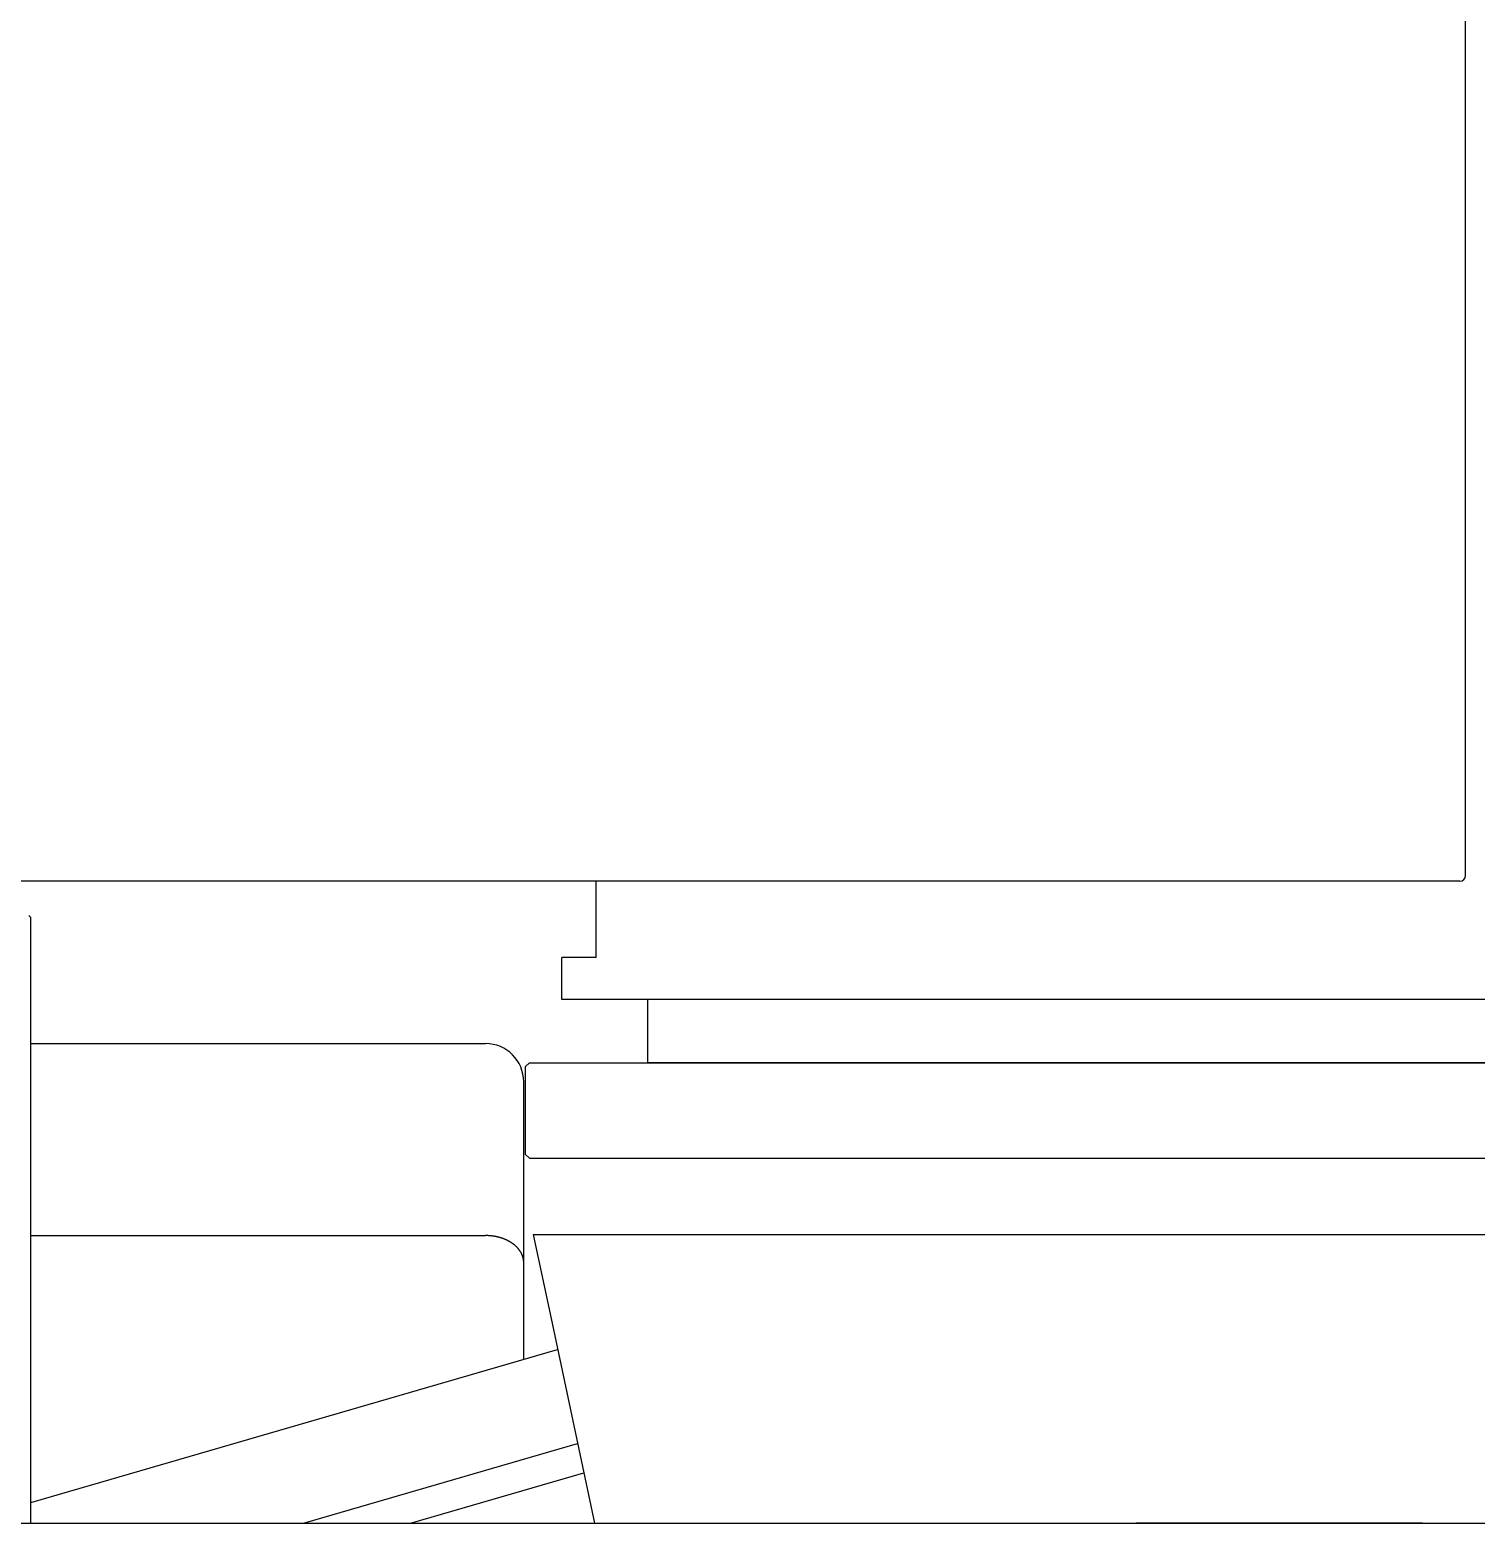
# Model space of a CAD drawing. Header units: millimetres. Extents: x -2078669 to -1085629, y -5987148 to 310365.
# Drawn here: x -1345327 to -1343435, y -4343697 to -4341743 of the extents above; entities that cross this region are included whole.
import ezdxf

# ---------------------------------------------------------------- set-up
doc = ezdxf.new("R2010")
doc.units = ezdxf.units.MM
doc.header["$LTSCALE"] = 500
doc.layers.add('D-BYP-STR8', color=5, linetype='Continuous', lineweight=25)

msp = doc.modelspace()

# ---------------------------------------------------------------- linework, layer by layer
at = {"layer": 'D-BYP-STR8'}
for p, q in [((-1343448.6, -4342849.6, 708000), (-1343448.6, -4339557.1, 708000)), ((-1343456.1, -4342857.1, 708000), (-1345531.1, -4342857.1, 708000)), ((-1344586.1, -4342957.1, 708000), (-1344586.1, -4342857.1, 708000)), ((-1345328.6, -4342902.1, 708000), (-1345326.1, -4342904.6, 708000)), ((-1345326.1, -4343697.3, 708000), (-1345326.1, -4342904.6, 708000)), ((-1344631.1, -4343012.1, 708000), (-1344631.1, -4342957.1, 708000)), ((-1344586.1, -4342957.1, 708000), (-1344631.1, -4342957.1, 708000)), ((-1342043.6, -4343012.1, 708000), (-1344631.1, -4343012.1, 708000)), ((-1344518.6, -4343094.6, 708000), (-1344518.6, -4343012.1, 708000)), ((-1345326.1, -4343069.6, 708000), (-1344731.1, -4343069.6, 708000)), ((-1344678.6, -4343099.6, 708000), (-1344673.6, -4343094.6, 708000)), ((-1344673.6, -4343094.6, 708000), (-1342163.6, -4343094.6, 708000)), ((-1342318.6, -4343094.6, 708000), (-1344518.6, -4343094.6, 708000)), ((-1344678.6, -4343214.6, 708000), (-1344678.6, -4343099.6, 708000)), ((-1344681.1, -4343483.1, 708000), (-1344681.1, -4343119.6, 708000)), ((-1344678.6, -4343214.6, 708000), (-1344673.6, -4343219.6, 708000)), ((-1344673.6, -4343219.6, 708000), (-1342163.6, -4343219.6, 708000)), ((-1345326.1, -4343320.9, 708000), (-1344731.1, -4343320.9, 708000)), ((-1344668.6, -4343319.6, 708000), (-1344643.6, -4343437.7, 708000)), ((-1344668.6, -4343319.6, 708000), (-1342168.6, -4343319.6, 708000)), ((-1344643.6, -4343437.7, 708000), (-1344588.6, -4343697.3, 708000)), ((-1345326.1, -4343670.5, 708000), (-1344636.7, -4343470.2, 708000)), ((-1344969.2, -4343697.3, 708000), (-1344610.6, -4343593.2, 708000)), ((-1344829.1, -4343697.3, 708000), (-1344602.5, -4343631.5, 708000)), ((-1345534, -4343697.3, 708000), (-1341527.1, -4343697.3, 708000)), ((-1343879.8, -4343697.1, 708000), (-1343504.8, -4343697.1, 708000)), ((-1343787.3, -4343697.1, 708000), (-1343597.3, -4343697.1, 708000))]:
    msp.add_line(p, q, dxfattribs=at)
at = {"layer": 'D-BYP-STR8', "elevation": 708000}
msp.add_lwpolyline([(-1344681.1, -4343356.3), (-1344681.1, -4343355.9), (-1344681.1, -4343355.4), (-1344681.1, -4343355), (-1344681.1, -4343354.6), (-1344681.2, -4343354.1), (-1344681.2, -4343353.7), (-1344681.3, -4343353.3), (-1344681.3, -4343352.8), (-1344681.4, -4343352.4), (-1344681.4, -4343352), (-1344681.5, -4343351.5), (-1344681.6, -4343351.1), (-1344681.7, -4343350.7), (-1344681.8, -4343350.3), (-1344681.9, -4343349.8), (-1344682, -4343349.4), (-1344682.2, -4343349), (-1344682.3, -4343348.6), (-1344682.4, -4343348.1), (-1344682.6, -4343347.7), (-1344682.7, -4343347.3), (-1344682.9, -4343346.9), (-1344683, -4343346.4), (-1344683.2, -4343346), (-1344683.4, -4343345.6), (-1344683.6, -4343345.2), (-1344683.8, -4343344.8), (-1344684, -4343344.4), (-1344684.2, -4343344), (-1344684.4, -4343343.6), (-1344684.6, -4343343.2), (-1344684.9, -4343342.8), (-1344685.1, -4343342.4), (-1344685.4, -4343342), (-1344685.6, -4343341.6), (-1344685.9, -4343341.2), (-1344686.1, -4343340.8), (-1344686.4, -4343340.4), (-1344686.7, -4343340), (-1344687, -4343339.6), (-1344687.3, -4343339.2), (-1344687.6, -4343338.9), (-1344687.9, -4343338.5), (-1344688.2, -4343338.1), (-1344688.5, -4343337.7), (-1344688.8, -4343337.4), (-1344689.2, -4343337), (-1344689.5, -4343336.7), (-1344689.8, -4343336.3), (-1344690.2, -4343335.9), (-1344690.5, -4343335.6), (-1344690.9, -4343335.2), (-1344691.3, -4343334.9), (-1344691.7, -4343334.5), (-1344692, -4343334.2), (-1344692.4, -4343333.9), (-1344692.8, -4343333.5), (-1344693.2, -4343333.2), (-1344693.6, -4343332.9), (-1344694, -4343332.6), (-1344694.4, -4343332.2), (-1344694.9, -4343331.9), (-1344695.3, -4343331.6), (-1344695.7, -4343331.3), (-1344696.1, -4343331), (-1344696.6, -4343330.7), (-1344697, -4343330.4), (-1344697.5, -4343330.1), (-1344697.9, -4343329.8), (-1344698.4, -4343329.5), (-1344698.9, -4343329.2), (-1344699.3, -4343329), (-1344699.8, -4343328.7), (-1344700.3, -4343328.4), (-1344700.8, -4343328.2), (-1344701.3, -4343327.9), (-1344701.8, -4343327.6), (-1344702.3, -4343327.4), (-1344702.8, -4343327.1), (-1344703.3, -4343326.9), (-1344703.8, -4343326.7), (-1344704.3, -4343326.4), (-1344704.8, -4343326.2), (-1344705.4, -4343326), (-1344705.9, -4343325.8), (-1344706.4, -4343325.5), (-1344707, -4343325.3), (-1344707.5, -4343325.1), (-1344708, -4343324.9), (-1344708.6, -4343324.7), (-1344709.1, -4343324.5), (-1344709.7, -4343324.3), (-1344710.2, -4343324.2), (-1344710.8, -4343324), (-1344711.4, -4343323.8), (-1344711.9, -4343323.6), (-1344712.5, -4343323.5), (-1344713.1, -4343323.3), (-1344713.6, -4343323.2), (-1344714.2, -4343323), (-1344714.8, -4343322.9), (-1344715.4, -4343322.7), (-1344716, -4343322.6), (-1344716.6, -4343322.5), (-1344717.1, -4343322.3), (-1344717.7, -4343322.2), (-1344718.3, -4343322.1), (-1344718.9, -4343322), (-1344719.5, -4343321.9), (-1344720.1, -4343321.8), (-1344720.7, -4343321.7), (-1344721.3, -4343321.6), (-1344721.9, -4343321.5), (-1344722.5, -4343321.5), (-1344723.1, -4343321.4), (-1344723.7, -4343321.3), (-1344724.3, -4343321.3), (-1344724.9, -4343321.2), (-1344725.6, -4343321.2), (-1344726.2, -4343321.1), (-1344726.8, -4343321.1), (-1344727.4, -4343321), (-1344728, -4343321), (-1344728.6, -4343321), (-1344729.2, -4343321), (-1344729.8, -4343321), (-1344730.5, -4343320.9), (-1344731.1, -4343320.9)], dxfattribs=at)
at = {"layer": 'D-BYP-STR8'}
for centre, radius, start, end in [((-1343456.1, -4342849.6, 708000), 7.5, 270, 0), ((-1344731.1, -4343119.6, 708000), 50, 0, 90)]:
    msp.add_arc(centre, radius, start, end, dxfattribs=at)

doc.saveas('drawing.dxf')
